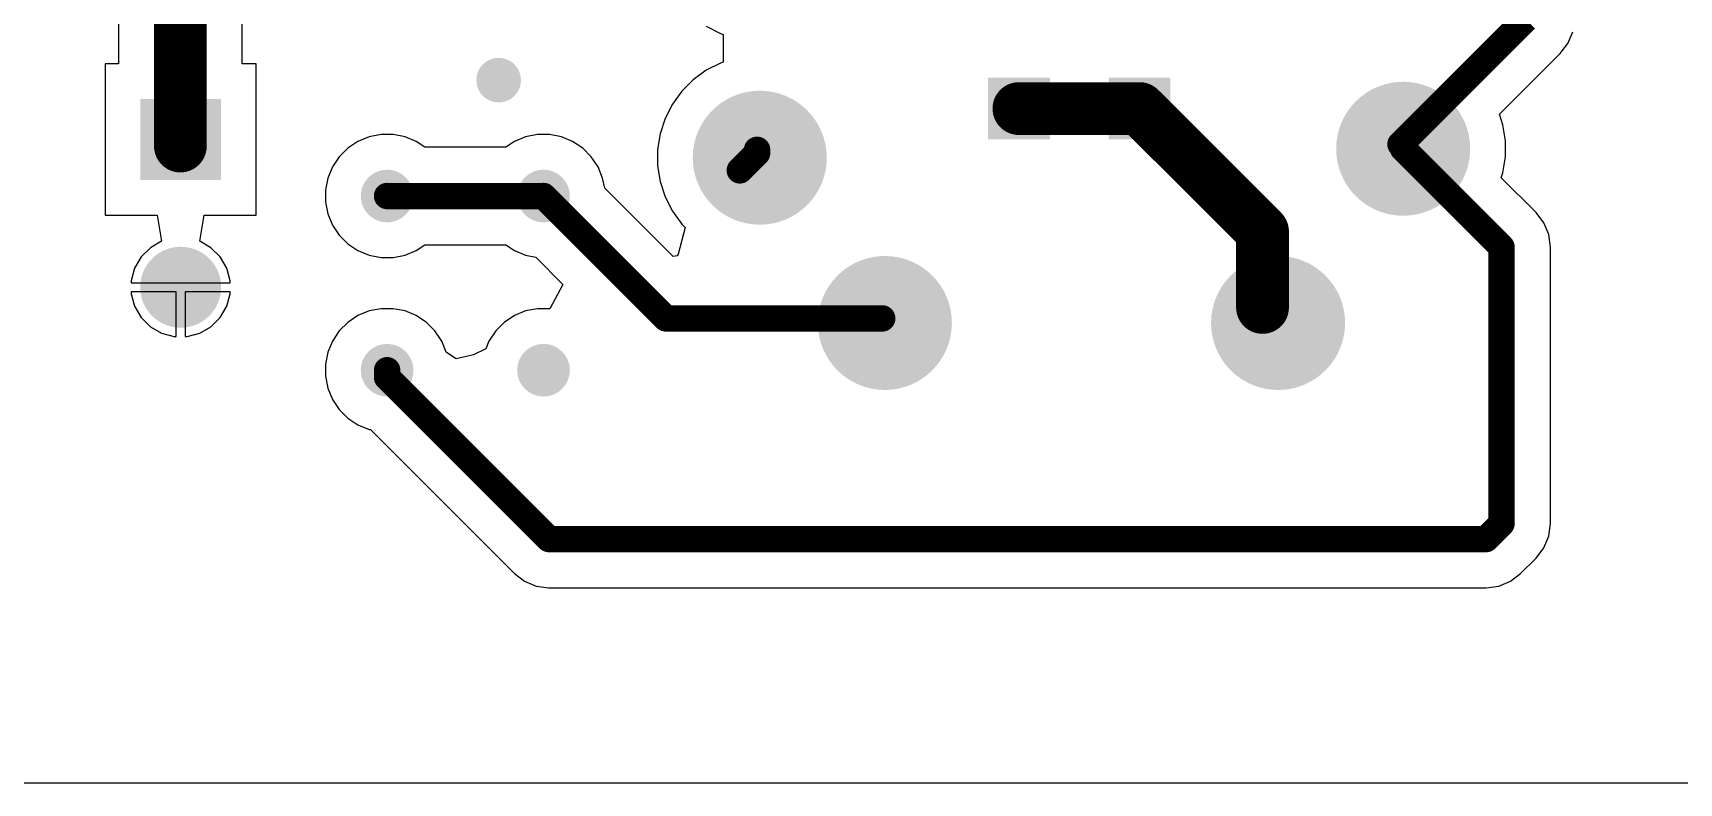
# Model space of a CAD drawing. Header units: inches. Extents: x 4.53 to 13.89, y 0.79 to 10.58.
# Drawn here: x 8.928 to 10.77, y 0.788 to 1.628 of the extents above; entities that cross this region are included whole.
import ezdxf

# ---------------------------------------------------------------- set-up
doc = ezdxf.new("R2010")
doc.units = ezdxf.units.IN
doc.header["$MEASUREMENT"] = 0
for name, color, linetype in [('Pad Holes', 156, 'Continuous'), ('Top Layer', 1, 'Continuous'), ('Via Holes', 16, 'Continuous')]:
    doc.layers.add(name, color=color, linetype=linetype)

# ---------------------------------------------------------------- blocks, each defined once
blk = doc.blocks.new('12A_7_B_2')
at = {"layer": 'Pad Holes'}
h = blk.add_hatch(color=7, dxfattribs=at)
edge = h.paths.add_edge_path()
edge.add_arc((-0.22, 0.31), 0.038, 0, 360)
h = blk.add_hatch(color=7, dxfattribs=at)
edge = h.paths.add_edge_path()
edge.add_arc((0.22, 0.31), 0.038, 0, 360)
h = blk.add_hatch(color=7, dxfattribs=at)
edge = h.paths.add_edge_path()
edge.add_arc((-0.36, 0.115), 0.038, 0, 360)
h = blk.add_hatch(color=7, dxfattribs=at)
edge = h.paths.add_edge_path()
edge.add_arc((0.36, 0.125), 0.038, 0, 360)
h = blk.add_hatch(color=7, dxfattribs=at)
edge = h.paths.add_edge_path()
edge.add_arc((-0.065, 0.07), 0.0222, 0, 360)
h = blk.add_hatch(color=7, dxfattribs=at)
edge = h.paths.add_edge_path()
edge.add_arc((0.07, 0.07), 0.0222, 0, 360)
h = blk.add_hatch(color=7, dxfattribs=at)
edge = h.paths.add_edge_path()
edge.add_arc((-0.065, -0.07), 0.0222, 0, 360)
h = blk.add_hatch(color=7, dxfattribs=at)
edge = h.paths.add_edge_path()
edge.add_arc((0.07, -0.07), 0.0222, 0, 360)
h = blk.add_hatch(color=7, dxfattribs=at)
edge = h.paths.add_edge_path()
edge.add_arc((-0.36, -0.115), 0.038, 0, 360)
h = blk.add_hatch(color=7, dxfattribs=at)
edge = h.paths.add_edge_path()
edge.add_arc((0.36, -0.12), 0.038, 0, 360)
h = blk.add_hatch(color=7, dxfattribs=at)
edge = h.paths.add_edge_path()
edge.add_arc((-0.225, -0.305), 0.038, 0, 360)
h = blk.add_hatch(color=7, dxfattribs=at)
edge = h.paths.add_edge_path()
edge.add_arc((0.225, -0.305), 0.038, 0, 360)
h = blk.add_hatch(color=7, dxfattribs=at)
edge = h.paths.add_edge_path()
edge.add_arc((0, -0.38), 0.038, 0, 360)
at = {"layer": 'Top Layer'}
h = blk.add_hatch(color=1, dxfattribs=at)
edge = h.paths.add_edge_path()
edge.add_arc((-0.22, 0.31), 0.075, 0, 360)
h = blk.add_hatch(color=1, dxfattribs=at)
edge = h.paths.add_edge_path()
edge.add_arc((0.22, 0.31), 0.075, 0, 360)
h = blk.add_hatch(color=1, dxfattribs=at)
edge = h.paths.add_edge_path()
edge.add_arc((-0.36, 0.115), 0.075, 0, 360)
h = blk.add_hatch(color=1, dxfattribs=at)
edge = h.paths.add_edge_path()
edge.add_arc((0.36, 0.125), 0.075, 0, 360)
for points in [[(-0.0996, 0.1046), (-0.0304, 0.1046), (-0.0304, 0.0354), (-0.0996, 0.0354)], [(0.0354, 0.1046), (0.1046, 0.1046), (0.1046, 0.0354), (0.0354, 0.0354)], [(-0.0996, -0.0354), (-0.0304, -0.0354), (-0.0304, -0.1046), (-0.0996, -0.1046)], [(0.0354, -0.0354), (0.1046, -0.0354), (0.1046, -0.1046), (0.0354, -0.1046)]]:
    blk.add_hatch(color=1, dxfattribs=at).paths.add_polyline_path(points)
h = blk.add_hatch(color=1, dxfattribs=at)
edge = h.paths.add_edge_path()
edge.add_arc((-0.36, -0.115), 0.075, 0, 360)
h = blk.add_hatch(color=1, dxfattribs=at)
edge = h.paths.add_edge_path()
edge.add_arc((0.36, -0.12), 0.075, 0, 360)
h = blk.add_hatch(color=1, dxfattribs=at)
edge = h.paths.add_edge_path()
edge.add_arc((-0.225, -0.305), 0.075, 0, 360)
h = blk.add_hatch(color=1, dxfattribs=at)
edge = h.paths.add_edge_path()
edge.add_arc((0.225, -0.305), 0.075, 0, 360)
h = blk.add_hatch(color=1, dxfattribs=at)
edge = h.paths.add_edge_path()
edge.add_arc((0, -0.38), 0.075, 0, 360)
blk = doc.blocks.new('RES_2W_VERTICAL_81')
at = {"layer": 'Pad Holes'}
h = blk.add_hatch(color=7, dxfattribs=at)
edge = h.paths.add_edge_path()
edge.add_arc((0, 0), 0.0197, 0, 360)
h = blk.add_hatch(color=7, dxfattribs=at)
edge = h.paths.add_edge_path()
edge.add_arc((0.195, 0), 0.0197, 0, 360)
at = {"layer": 'Top Layer'}
h = blk.add_hatch(color=1, dxfattribs=at)
edge = h.paths.add_edge_path()
edge.add_arc((0, 0), 0.0295, 0, 360)
h = blk.add_hatch(color=1, dxfattribs=at)
edge = h.paths.add_edge_path()
edge.add_arc((0.195, 0), 0.0295, 0, 360)
blk = doc.blocks.new('RES_2W_VERTICAL_91')
at = {"layer": 'Pad Holes'}
h = blk.add_hatch(color=7, dxfattribs=at)
edge = h.paths.add_edge_path()
edge.add_arc((0, 0), 0.0197, 0, 360)
h = blk.add_hatch(color=7, dxfattribs=at)
edge = h.paths.add_edge_path()
edge.add_arc((0.195, 0), 0.0197, 0, 360)
at = {"layer": 'Top Layer'}
h = blk.add_hatch(color=1, dxfattribs=at)
edge = h.paths.add_edge_path()
edge.add_arc((0, 0), 0.0295, 0, 360)
h = blk.add_hatch(color=1, dxfattribs=at)
edge = h.paths.add_edge_path()
edge.add_arc((0.195, 0), 0.0295, 0, 360)
blk = doc.blocks.new('2_CONN_NC_121')
at = {"layer": 'Pad Holes'}
h = blk.add_hatch(color=7, dxfattribs=at)
edge = h.paths.add_edge_path()
edge.add_arc((-0.1654, 0), 0.0354, 0, 360)
h = blk.add_hatch(color=7, dxfattribs=at)
edge = h.paths.add_edge_path()
edge.add_arc((0, 0), 0.0354, 0, 360)
at = {"layer": 'Top Layer'}
h = blk.add_hatch(color=1, dxfattribs=at)
edge = h.paths.add_edge_path()
edge.add_arc((-0.1654, 0), 0.0453, 0, 360)
blk.add_hatch(color=1, dxfattribs=at).paths.add_polyline_path([(-0.0453, 0.0453), (0.0453, 0.0453), (0.0453, -0.0453), (-0.0453, -0.0453)])

msp = doc.modelspace()

# ---------------------------------------------------------------- hatches: boundary and pattern name
at = {"layer": 'Top Layer'}
h = msp.add_hatch(color=1, dxfattribs=at)
edge = h.paths.add_edge_path()
edge.add_arc((9.4488, 1.5748), 0.025, 0, 360)
at = {"layer": 'Via Holes'}
h = msp.add_hatch(color=7, dxfattribs=at)
edge = h.paths.add_edge_path()
edge.add_arc((9.4488, 1.5748), 0.014, 0, 360)

# ---------------------------------------------------------------- linework, layer by layer
at = {"layer": 'Top Layer'}
for p, q in [((9.0234, 1.722), (9.0234, 1.593)), ((9.1619, 1.593), (9.1619, 1.7191)), ((9.6811, 1.6352), (9.6971, 1.627)), ((9.6971, 1.627), (9.7001, 1.626)), ((9.7001, 1.626), (9.7001, 1.595)), ((10.6453, 1.6158), (10.6507, 1.629)), ((10.5687, 1.5366), (10.6366, 1.6045)), ((10.6366, 1.6045), (10.6453, 1.6158)), ((9.0234, 1.593), (9.0084, 1.593)), ((9.0084, 1.593), (9.0084, 1.4237)), ((9.1776, 1.593), (9.1619, 1.593)), ((9.1776, 1.4237), (9.1776, 1.593)), ((9.6811, 1.5858), (9.6665, 1.5752)), ((9.6971, 1.594), (9.6811, 1.5858)), ((9.7001, 1.595), (9.6971, 1.594)), ((9.6665, 1.5752), (9.6538, 1.5625)), ((9.6432, 1.5479), (9.635, 1.5319)), ((9.6538, 1.5625), (9.6432, 1.5479)), ((9.635, 1.5319), (9.6294, 1.5148)), ((10.5726, 1.5248), (10.5687, 1.5366)), ((9.3039, 1.5114), (9.2914, 1.5062)), ((9.3172, 1.514), (9.3039, 1.5114)), ((9.3308, 1.514), (9.3172, 1.514)), ((9.3441, 1.5114), (9.3308, 1.514)), ((9.3566, 1.5062), (9.3441, 1.5114)), ((9.4789, 1.5114), (9.4664, 1.5062)), ((9.4922, 1.514), (9.4789, 1.5114)), ((9.5058, 1.514), (9.4922, 1.514)), ((9.5191, 1.5114), (9.5058, 1.514)), ((9.5316, 1.5062), (9.5191, 1.5114)), ((9.6294, 1.5148), (9.6266, 1.497)), ((10.5754, 1.507), (10.5726, 1.5248)), ((9.2801, 1.4987), (9.2705, 1.4891)), ((9.2914, 1.5062), (9.2801, 1.4987)), ((9.3663, 1.4997), (9.3566, 1.5062)), ((9.4567, 1.4997), (9.3663, 1.4997)), ((9.4664, 1.5062), (9.4567, 1.4997)), ((9.5429, 1.4987), (9.5316, 1.5062)), ((9.5525, 1.4891), (9.5429, 1.4987)), ((9.6266, 1.497), (9.6266, 1.479)), ((10.5754, 1.489), (10.5754, 1.507)), ((9.2629, 1.4778), (9.2578, 1.4652)), ((9.2705, 1.4891), (9.2629, 1.4778)), ((9.5601, 1.4778), (9.5525, 1.4891)), ((9.5652, 1.4652), (9.5601, 1.4778)), ((9.6266, 1.479), (9.6294, 1.4612)), ((10.5726, 1.4712), (10.5754, 1.489)), ((9.2578, 1.4652), (9.2551, 1.4519)), ((9.5675, 1.4538), (9.5652, 1.4652)), ((9.6294, 1.4612), (9.635, 1.4441)), ((10.5707, 1.4655), (10.5726, 1.4712)), ((10.6097, 1.4265), (10.5707, 1.4655)), ((9.2551, 1.4519), (9.2551, 1.4383)), ((9.2551, 1.4383), (9.2578, 1.425)), ((9.644, 1.3774), (9.5675, 1.4538)), ((9.635, 1.4441), (9.6432, 1.4281)), ((9.0084, 1.4237), (9.0666, 1.4237)), ((9.0666, 1.4237), (9.0717, 1.3945)), ((9.1143, 1.3945), (9.1194, 1.4237)), ((9.1194, 1.4237), (9.1776, 1.4237)), ((9.2578, 1.425), (9.2629, 1.4125)), ((9.6432, 1.4281), (9.6538, 1.4135)), ((10.6184, 1.4152), (10.6097, 1.4265)), ((9.2629, 1.4125), (9.2705, 1.4012)), ((9.2705, 1.4012), (9.2801, 1.3916)), ((9.6575, 1.4097), (9.6498, 1.3799)), ((9.6538, 1.4135), (9.6575, 1.4097)), ((10.6238, 1.4021), (10.6184, 1.4152)), ((10.6257, 1.3879), (10.6238, 1.4021)), ((9.0591, 1.3872), (9.0488, 1.3769)), ((9.0717, 1.3945), (9.0591, 1.3872)), ((9.1269, 1.3872), (9.1143, 1.3945)), ((9.1372, 1.3769), (9.1269, 1.3872)), ((9.2801, 1.3916), (9.2914, 1.3841)), ((9.2914, 1.3841), (9.3039, 1.3789)), ((9.3441, 1.3789), (9.3566, 1.3841)), ((9.3566, 1.3841), (9.3663, 1.3905)), ((9.3663, 1.3905), (9.4567, 1.3905)), ((9.4567, 1.3905), (9.4664, 1.3841)), ((9.4664, 1.3841), (9.4789, 1.3789)), ((10.6257, 1.0784), (10.6257, 1.3879)), ((9.0415, 1.3643), (9.0377, 1.3503)), ((9.0488, 1.3769), (9.0415, 1.3643)), ((9.1445, 1.3643), (9.1372, 1.3769)), ((9.1483, 1.3503), (9.1445, 1.3643)), ((9.3039, 1.3789), (9.3172, 1.3762)), ((9.3172, 1.3762), (9.3308, 1.3762)), ((9.3308, 1.3762), (9.3441, 1.3789)), ((9.4789, 1.3789), (9.4903, 1.3766)), ((9.4903, 1.3766), (9.5208, 1.3462)), ((9.6484, 1.3782), (9.644, 1.3774)), ((9.6498, 1.3799), (9.6484, 1.3782)), ((9.0377, 1.3503), (9.0377, 1.348)), ((9.0377, 1.348), (9.093, 1.348)), ((9.093, 1.348), (9.1483, 1.348)), ((9.1483, 1.348), (9.1483, 1.3503)), ((9.5208, 1.3462), (9.5062, 1.3189)), ((9.088, 1.338), (9.0377, 1.338)), ((9.0377, 1.338), (9.0377, 1.3357)), ((9.0377, 1.3357), (9.0415, 1.3217)), ((9.088, 1.2877), (9.088, 1.338)), ((9.1483, 1.338), (9.098, 1.338)), ((9.098, 1.338), (9.098, 1.2877)), ((9.1445, 1.3217), (9.1483, 1.3357)), ((9.1483, 1.3357), (9.1483, 1.338)), ((9.0415, 1.3217), (9.0488, 1.3091)), ((9.0488, 1.3091), (9.0591, 1.2988)), ((9.1269, 1.2988), (9.1372, 1.3091)), ((9.1372, 1.3091), (9.1445, 1.3217)), ((9.2914, 1.3112), (9.2801, 1.3037)), ((9.3039, 1.3164), (9.2914, 1.3112)), ((9.3172, 1.319), (9.3039, 1.3164)), ((9.3308, 1.319), (9.3172, 1.319)), ((9.3441, 1.3164), (9.3308, 1.319)), ((9.3566, 1.3112), (9.3441, 1.3164)), ((9.3679, 1.3037), (9.3566, 1.3112)), ((9.4664, 1.3112), (9.4551, 1.3037)), ((9.4789, 1.3164), (9.4664, 1.3112)), ((9.4922, 1.319), (9.4789, 1.3164)), ((9.5058, 1.319), (9.4922, 1.319)), ((9.5062, 1.3189), (9.5058, 1.319)), ((9.0591, 1.2988), (9.0717, 1.2915)), ((9.0717, 1.2915), (9.0857, 1.2877)), ((9.1003, 1.2877), (9.1143, 1.2915)), ((9.1143, 1.2915), (9.1269, 1.2988)), ((9.2705, 1.2941), (9.2629, 1.2828)), ((9.2801, 1.3037), (9.2705, 1.2941)), ((9.3775, 1.2941), (9.3679, 1.3037)), ((9.3851, 1.2828), (9.3775, 1.2941)), ((9.4455, 1.2941), (9.4379, 1.2828)), ((9.4551, 1.3037), (9.4455, 1.2941)), ((9.0857, 1.2877), (9.088, 1.2877)), ((9.098, 1.2877), (9.1003, 1.2877)), ((9.2629, 1.2828), (9.2578, 1.2702)), ((9.3902, 1.2702), (9.3851, 1.2828)), ((9.4344, 1.2741), (9.4208, 1.2674)), ((9.4379, 1.2828), (9.4344, 1.2741)), ((9.2578, 1.2702), (9.2551, 1.2569)), ((9.2551, 1.2569), (9.2551, 1.2433)), ((9.3903, 1.2699), (9.3902, 1.2702)), ((9.4011, 1.2627), (9.3903, 1.2699)), ((9.4208, 1.2674), (9.4011, 1.2627)), ((9.2551, 1.2433), (9.2578, 1.23)), ((9.2578, 1.23), (9.2629, 1.2175)), ((9.2629, 1.2175), (9.2705, 1.2062)), ((9.2705, 1.2062), (9.2801, 1.1966)), ((9.2801, 1.1966), (9.2914, 1.1891)), ((9.2914, 1.1891), (9.3039, 1.1839)), ((9.3039, 1.1839), (9.3053, 1.1836)), ((9.3053, 1.1836), (9.4665, 1.0225)), ((10.6238, 1.0642), (10.6257, 1.0784)), ((10.6097, 1.0398), (10.6184, 1.0511)), ((10.6184, 1.0511), (10.6238, 1.0642)), ((10.5924, 1.0225), (10.6097, 1.0398)), ((9.4665, 1.0225), (9.4778, 1.0138)), ((9.4778, 1.0138), (9.4909, 1.0083)), ((10.5679, 1.0083), (10.5811, 1.0138)), ((10.5811, 1.0138), (10.5924, 1.0225)), ((9.4909, 1.0083), (9.5051, 1.0065)), ((9.5051, 1.0065), (10.5538, 1.0065)), ((10.5538, 1.0065), (10.5679, 1.0083)), ((11.6922, 0.7879), (6.732, 0.788))]:
    msp.add_line(p, q, dxfattribs=at)
for points in [[(9.0926, 1.501, 0.0591, 0.0591, 0), (9.0926, 1.7415, 0.0591, 0.0591, 0)], [(10.458, 1.5031, 0.0295, 0.0295, 0), (10.598, 1.6431, 0.0295, 0.0295, 0)], [(10.031, 1.543, 0.0591, 0.0591, 0), (10.166, 1.543, 0.0591, 0.0591, 0)], [(10.166, 1.543, 0.0591, 0.0591, 0), (10.3036, 1.4054, 0.0591, 0.0591, 0)], [(9.738, 1.4931, 0.0295, 0.0295, 0), (9.738, 1.4968, 0.0295, 0.0295, 0)], [(10.461, 1.498, 0.0295, 0.0295, 0), (10.5711, 1.3879, 0.0295, 0.0295, 0)], [(9.7187, 1.4738, 0.0295, 0.0295, 0), (9.738, 1.4931, 0.0295, 0.0295, 0)], [(9.324, 1.4451, 0.0295, 0.0295, 0), (9.499, 1.4451, 0.0295, 0.0295, 0)], [(9.499, 1.4451, 0.0295, 0.0295, 0), (9.636, 1.3081, 0.0295, 0.0295, 0)], [(10.3036, 1.3204, 0.0591, 0.0591, 0), (10.3036, 1.4054, 0.0591, 0.0591, 0)], [(10.5711, 1.0784, 0.0295, 0.0295, 0), (10.5711, 1.3879, 0.0295, 0.0295, 0)], [(9.636, 1.3081, 0.0295, 0.0295, 0), (9.878, 1.3081, 0.0295, 0.0295, 0)], [(9.324, 1.2421, 0.0295, 0.0295, 0), (9.324, 1.2501, 0.0295, 0.0295, 0)], [(9.324, 1.2421, 0.0295, 0.0295, 0), (9.5051, 1.0611, 0.0295, 0.0295, 0)], [(10.5538, 1.0611, 0.0295, 0.0295, 0), (10.5711, 1.0784, 0.0295, 0.0295, 0)], [(9.5051, 1.0611, 0.0295, 0.0295, 0), (10.5538, 1.0611, 0.0295, 0.0295, 0)]]:
    msp.add_lwpolyline(points, format="xyseb", dxfattribs=at)
for points in [[(10.0162, 1.543, 0.0295, 0.0295, 1), (10.0458, 1.543, 0.0295, 0.0295, 1)], [(10.1512, 1.543, 0.0295, 0.0295, 1), (10.1808, 1.543, 0.0295, 0.0295, 1)], [(10.1512, 1.543, 0.0295, 0.0295, 1), (10.1808, 1.543, 0.0295, 0.0295, 1)], [(9.0779, 1.501, 0.0295, 0.0295, 1), (9.1074, 1.501, 0.0295, 0.0295, 1)], [(9.7306, 1.4968, 0.0148, 0.0148, 1), (9.7454, 1.4968, 0.0148, 0.0148, 1)], [(10.4506, 1.5031, 0.0148, 0.0148, 1), (10.4654, 1.5031, 0.0148, 0.0148, 1)], [(10.4536, 1.498, 0.0148, 0.0148, 1), (10.4684, 1.498, 0.0148, 0.0148, 1)], [(9.7306, 1.4931, 0.0148, 0.0148, 1), (9.7454, 1.4931, 0.0148, 0.0148, 1)], [(9.7306, 1.4931, 0.0148, 0.0148, 1), (9.7454, 1.4931, 0.0148, 0.0148, 1)], [(9.7113, 1.4738, 0.0148, 0.0148, 1), (9.7261, 1.4738, 0.0148, 0.0148, 1)], [(9.3166, 1.4451, 0.0148, 0.0148, 1), (9.3314, 1.4451, 0.0148, 0.0148, 1)], [(9.4916, 1.4451, 0.0148, 0.0148, 1), (9.5064, 1.4451, 0.0148, 0.0148, 1)], [(9.4916, 1.4451, 0.0148, 0.0148, 1), (9.5064, 1.4451, 0.0148, 0.0148, 1)], [(10.2888, 1.4054, 0.0295, 0.0295, 1), (10.3184, 1.4054, 0.0295, 0.0295, 1)], [(10.2888, 1.4054, 0.0295, 0.0295, 1), (10.3184, 1.4054, 0.0295, 0.0295, 1)], [(10.5637, 1.3879, 0.0148, 0.0148, 1), (10.5784, 1.3879, 0.0148, 0.0148, 1)], [(10.5637, 1.3879, 0.0148, 0.0148, 1), (10.5784, 1.3879, 0.0148, 0.0148, 1)], [(10.2888, 1.3204, 0.0295, 0.0295, 1), (10.3184, 1.3204, 0.0295, 0.0295, 1)], [(9.6286, 1.3081, 0.0148, 0.0148, 1), (9.6434, 1.3081, 0.0148, 0.0148, 1)], [(9.6286, 1.3081, 0.0148, 0.0148, 1), (9.6434, 1.3081, 0.0148, 0.0148, 1)], [(9.8706, 1.3081, 0.0148, 0.0148, 1), (9.8854, 1.3081, 0.0148, 0.0148, 1)], [(9.3166, 1.2501, 0.0148, 0.0148, 1), (9.3314, 1.2501, 0.0148, 0.0148, 1)], [(9.3166, 1.2421, 0.0148, 0.0148, 1), (9.3314, 1.2421, 0.0148, 0.0148, 1)], [(9.3166, 1.2421, 0.0148, 0.0148, 1), (9.3314, 1.2421, 0.0148, 0.0148, 1)], [(10.5637, 1.0784, 0.0148, 0.0148, 1), (10.5784, 1.0784, 0.0148, 0.0148, 1)], [(10.5637, 1.0784, 0.0148, 0.0148, 1), (10.5784, 1.0784, 0.0148, 0.0148, 1)], [(9.4977, 1.0611, 0.0148, 0.0148, 1), (9.5125, 1.0611, 0.0148, 0.0148, 1)], [(9.4977, 1.0611, 0.0148, 0.0148, 1), (9.5125, 1.0611, 0.0148, 0.0148, 1)], [(10.5464, 1.0611, 0.0148, 0.0148, 1), (10.5612, 1.0611, 0.0148, 0.0148, 1)], [(10.5464, 1.0611, 0.0148, 0.0148, 1), (10.5612, 1.0611, 0.0148, 0.0148, 1)]]:
    msp.add_lwpolyline(points, format="xyseb", close=True, dxfattribs=at)

# ---------------------------------------------------------------- block references
for name, p, rotation in [('12A_7_B_2', (10.101, 1.613), 180), ('2_CONN_NC_121', (9.093, 1.5084), 90), ('RES_2W_VERTICAL_81', (9.324, 1.4451), 270), ('RES_2W_VERTICAL_91', (9.499, 1.4451), 270)]:
    msp.add_blockref(name, p, dxfattribs=dict(rotation=rotation))

doc.saveas('drawing.dxf')
